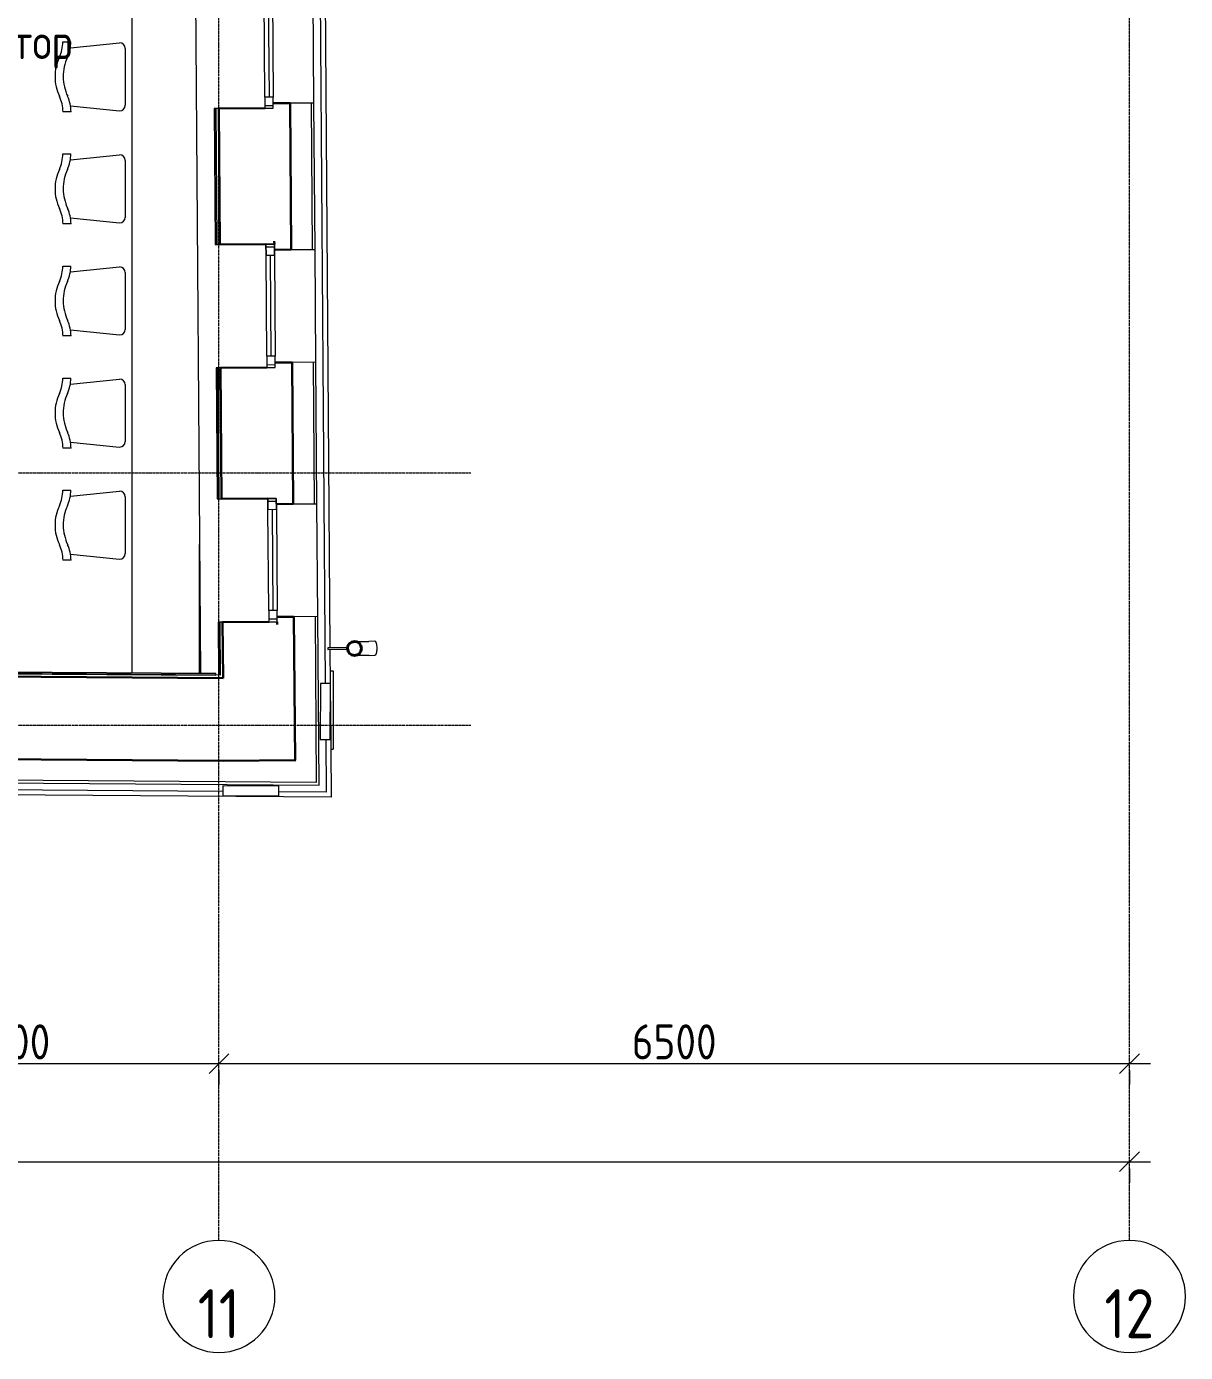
# Model space of a CAD drawing. Header units: millimetres. Extents: x -32 to 417638015, y -35 to 175284279.
# Drawn here: x 1343083 to 1351357, y 47371 to 56835 of the extents above; entities that cross this region are included whole.
import ezdxf
from ezdxf import colors
from ezdxf.entities.mleader import LeaderData, LeaderLine
from ezdxf.math import Vec2, Vec3

# ---------------------------------------------------------------- set-up
doc = ezdxf.new("R2010")
doc.units = ezdxf.units.MM
doc.linetypes.add('ADSK_Линия сетки', pattern=[25, 20, -2.5, 0, -2.5])
for name, color, linetype, lineweight in [('_ Окна', 7, 'Continuous', 9), ('Обобщенные модели', 7, 'Continuous', 18), ('Окна', 7, 'Continuous', 9), ('Оси', 253, 'Continuous', 9), ('Перекрытие', 7, 'Continuous', 18), ('Размеры', 7, 'Continuous', 9), ('Стены внутренние', 7, 'Continuous', 18), ('Стены наружные', 7, 'Continuous', 18), ('Стены несущие', 7, 'Continuous', 30), ('Стены отделка', 7, 'Continuous', 30), ('Стены штриховка', 7, 'Continuous', 9), ('ТХ', 5, 'Continuous', 0), ('ТХ_Задание ЭОМ_СС', 6, 'Continuous', 0), ('ШТРИХОВКА', 252, 'Continuous', 15)]:
    doc.layers.add(name, color=color, linetype=linetype, lineweight=lineweight)
doc.layers.add('_ЭМ_Надписи', color=7, linetype='Continuous')
doc.styles.add('GOST Common', font='GOST_Common.ttf', dxfattribs={"width": 0.9, "height": 350})
doc.styles.add('GOST Common_1', font='GOST_Common.ttf', dxfattribs={"width": 0.9, "height": 250})
doc.styles.add('ЭОМ', font='isocpeur.ttf', dxfattribs={"width": 0.85, "height": 250})
doc.dimstyles.new('ADSK_Основной_2_5_мм', dxfattribs={"dimscale": 304.8, "dimtxt": 251.428749, "dimasz": 0.463911, "dimexe": 0.492126, "dimexo": 0.492126, "dimgap": 0.098425, "dimtad": 1, "dimrnd": 0.01, "dimdsep": 46, "dimtxsty": 'GOST Common_1', "dimblk1": 'OBLIQUE', "dimblk2": 'OBLIQUE', "dimsah": 1, "dimcen": 0.09, "dimdle": 0.492126, "dimazin": 2, "dimtfac": 1, "dimtdec": 4, "dimtix": 1, "dimtmove": 0, "dimatfit": 3, "dimfxl": 1, "dimtvp": 1, "dimtolj": 1, "dimtzin": 0, "dimlwd": 20, "dimlwe": 20, "dimarcsym": 2})

# ---------------------------------------------------------------- blocks, each defined once
blk = doc.blocks.new('_ЭМ_ТХ2_4 Этаж')
at = {"layer": 'ТХ', "color": 8}
for p, q in [((54645.7, 457.6), (54645.7, 7412.5)), ((54151.3, 4962.1), (54208.8, 4962.1)), ((54204.9, 4919.6), (54556.1, 4955.2)), ((54595.7, 4915.6), (54595.7, 4509.5)), ((54209.3, 4462.8), (54151.5, 4462.8)), ((54204.9, 4505.5), (54556.1, 4469.9)), ((54151.3, 4162.1), (54208.8, 4162.1)), ((54204.9, 4119.6), (54556.1, 4155.2)), ((54595.7, 4115.6), (54595.7, 3709.5)), ((54204.9, 3705.5), (54556.1, 3669.9)), ((54209.3, 3662.8), (54151.5, 3662.8)), ((54151.3, 3362.1), (54208.8, 3362.1)), ((54204.9, 3319.6), (54556.1, 3355.2)), ((54595.7, 3315.6), (54595.7, 2909.5)), ((54209.3, 2862.8), (54151.5, 2862.8)), ((54204.9, 2905.5), (54556.1, 2869.9)), ((54151.3, 2562.1), (54208.8, 2562.1)), ((54204.9, 2519.6), (54556.1, 2555.2)), ((54595.7, 2515.6), (54595.7, 2109.5)), ((54204.9, 2105.5), (54556.1, 2069.9)), ((54209.3, 2062.8), (54151.5, 2062.8)), ((54151.3, 1762.1), (54208.8, 1762.1)), ((54204.9, 1719.6), (54556.1, 1755.2)), ((54595.7, 1715.6), (54595.7, 1309.5)), ((54209.3, 1262.8), (54151.5, 1262.8)), ((54204.9, 1305.5), (54556.1, 1269.9))]:
    blk.add_line(p, q, dxfattribs=at)
for centre, radius, start, end in [((53847.5, 4971.1), 303.4, 336.75305, 358.2859), ((53893.5, 4973.3), 315.5, 337.30393, 357.96026), ((54556.1, 4915.6), 39.6, 0, 90), ((54416.6, 4712.4), 321.8, 154.36129, 179.95428), ((54474.7, 4712.3), 321.8, 154.36129, 179.95428), ((54417.8, 4712.9), 323, 180.04506, 205.59188), ((54492.8, 4718.4), 340, 180.98928, 205.27184), ((53851.5, 4450), 301.4, 2.3795, 24.13839), ((53894, 4451.6), 315.5, 2.03974, 22.69607), ((54556.1, 4509.5), 39.6, 270, 0), ((53847.5, 4171.1), 303.4, 336.75305, 358.2859), ((53893.5, 4173.3), 315.5, 337.30393, 357.96026), ((54556.1, 4115.6), 39.6, 0, 90), ((54416.6, 3912.4), 321.8, 154.36129, 179.95428), ((54474.7, 3912.3), 321.8, 154.36129, 179.95428), ((54417.8, 3912.9), 323, 180.04506, 205.59188), ((54492.8, 3918.4), 340, 180.98928, 205.27184), ((53851.5, 3650), 301.4, 2.3795, 24.13839), ((53894, 3651.6), 315.5, 2.03974, 22.69607), ((54556.1, 3709.5), 39.6, 270, 0), ((53847.5, 3371.1), 303.4, 336.75305, 358.2859), ((53893.5, 3373.3), 315.5, 337.30393, 357.96026), ((54556.1, 3315.6), 39.6, 0, 90), ((54416.6, 3112.4), 321.8, 154.36129, 179.95428), ((54474.7, 3112.3), 321.8, 154.36129, 179.95428), ((54417.8, 3112.9), 323, 180.04506, 205.59188), ((54492.8, 3118.4), 340, 180.98928, 205.27184), ((53851.5, 2850), 301.4, 2.3795, 24.13839), ((53894, 2851.6), 315.5, 2.03974, 22.69607), ((54556.1, 2909.5), 39.6, 270, 0), ((53847.5, 2571.1), 303.4, 336.75305, 358.2859), ((53893.5, 2573.3), 315.5, 337.30393, 357.96026), ((54556.1, 2515.6), 39.6, 0, 90), ((54416.6, 2312.4), 321.8, 154.36129, 179.95428), ((54474.7, 2312.3), 321.8, 154.36129, 179.95428), ((54417.8, 2312.9), 323, 180.04506, 205.59188), ((54492.8, 2318.4), 340, 180.98928, 205.27184), ((53851.5, 2050), 301.4, 2.3795, 24.13839), ((53894, 2051.6), 315.5, 2.03974, 22.69607), ((54556.1, 2109.5), 39.6, 270, 0), ((53847.5, 1771.1), 303.4, 336.75305, 358.2859), ((53893.5, 1773.3), 315.5, 337.30393, 357.96026), ((54556.1, 1715.6), 39.6, 0, 90), ((54416.6, 1512.4), 321.8, 154.36129, 179.95428), ((54474.7, 1512.3), 321.8, 154.36129, 179.95428), ((54417.8, 1512.9), 323, 180.04506, 205.59188), ((54492.8, 1518.4), 340, 180.98928, 205.27184), ((53851.5, 1250), 301.4, 2.3795, 24.13839), ((53894, 1251.6), 315.5, 2.03974, 22.69607), ((54556.1, 1309.5), 39.6, 270, 0)]:
    blk.add_arc(centre, radius, start, end, dxfattribs=at)
blk = doc.blocks.new('_Oblique')
at = {"color": 0, "linetype": 'ByBlock', "lineweight": -2}
blk.add_line((-0.5, -0.5), (0.5, 0.5), dxfattribs=at)
blk = doc.blocks.new('*D280')
at = {"layer": 'Defpoints', "color": 0, "transparency": 16777216}
for p in [(46356.5, -1991.3), (49356.5, -1991.3), (49356.5, -2091.3)]:
    blk.add_point(p, dxfattribs=at)
at = {"layer": 'Размеры', "color": 0, "lineweight": 20, "transparency": 16777216}
for p, q in [((46206.5, -2091.3), (49506.5, -2091.3)), ((46356.5, -2141.3), (46356.5, -2241.3)), ((49356.5, -2141.3), (49356.5, -2241.3))]:
    blk.add_line(p, q, dxfattribs=at)
at = {"layer": 'Размеры', "color": 0, "lineweight": 20, "transparency": 16777216, "xscale": 141.4, "yscale": 141.4, "zscale": 141.4, "rotation": 180}
blk.add_blockref('_Oblique', (46356.5, -2091.3), dxfattribs=at)
at = {"layer": 'Размеры', "color": 0, "lineweight": 20, "transparency": 16777216, "xscale": 141.4, "yscale": 141.4, "zscale": 141.4}
blk.add_blockref('_Oblique', (49356.5, -2091.3), dxfattribs=at)
at = {"layer": 'Размеры', "color": 0, "lineweight": 20, "transparency": 16777216, "insert": (47856.5, -1936.3), "char_height": 250, "width": 756.843, "attachment_point": 5, "style": 'GOST Common_1'}
blk.add_mtext('\\A1;3000', dxfattribs=at)
blk = doc.blocks.new('*D281')
at = {"layer": 'Defpoints', "color": 0, "transparency": 16777216}
for p in [(49356.5, -1991.3), (55856.5, -1991.3), (55856.5, -2091.3)]:
    blk.add_point(p, dxfattribs=at)
at = {"layer": 'Размеры', "color": 0, "lineweight": 20, "transparency": 16777216}
for p, q in [((49206.5, -2091.3), (56006.5, -2091.3)), ((49356.5, -2141.3), (49356.5, -2241.3)), ((55856.5, -2141.3), (55856.5, -2241.3))]:
    blk.add_line(p, q, dxfattribs=at)
at = {"layer": 'Размеры', "color": 0, "lineweight": 20, "transparency": 16777216, "xscale": 141.4, "yscale": 141.4, "zscale": 141.4, "rotation": 180}
blk.add_blockref('_Oblique', (49356.5, -2091.3), dxfattribs=at)
at = {"layer": 'Размеры', "color": 0, "lineweight": 20, "transparency": 16777216, "xscale": 141.4, "yscale": 141.4, "zscale": 141.4}
blk.add_blockref('_Oblique', (55856.5, -2091.3), dxfattribs=at)
at = {"layer": 'Размеры', "color": 0, "lineweight": 20, "transparency": 16777216, "insert": (52606.5, -1936.3), "char_height": 250, "width": 756.843, "attachment_point": 5, "style": 'GOST Common_1'}
blk.add_mtext('\\A1;6500', dxfattribs=at)
blk = doc.blocks.new('*D282')
at = {"layer": 'Defpoints', "color": 0, "transparency": 16777216}
for p in [(-5993.5, -2691.3), (55856.5, -2691.3), (55856.5, -2791.3)]:
    blk.add_point(p, dxfattribs=at)
at = {"layer": 'Размеры', "color": 0, "lineweight": 20, "transparency": 16777216}
for p, q in [((-6143.5, -2791.3), (56006.5, -2791.3)), ((-5993.5, -2841.3), (-5993.5, -2941.3)), ((55856.5, -2841.3), (55856.5, -2941.3))]:
    blk.add_line(p, q, dxfattribs=at)
at = {"layer": 'Размеры', "color": 0, "lineweight": 20, "transparency": 16777216, "xscale": 141.4, "yscale": 141.4, "zscale": 141.4, "rotation": 180}
blk.add_blockref('_Oblique', (-5993.5, -2791.3), dxfattribs=at)
at = {"layer": 'Размеры', "color": 0, "lineweight": 20, "transparency": 16777216, "xscale": 141.4, "yscale": 141.4, "zscale": 141.4}
blk.add_blockref('_Oblique', (55856.5, -2791.3), dxfattribs=at)
at = {"layer": 'Размеры', "color": 0, "lineweight": 20, "transparency": 16777216, "insert": (24931.5, -2636.3), "char_height": 250, "width": 889.802, "attachment_point": 5, "style": 'GOST Common_1'}
blk.add_mtext('\\A1;61850', dxfattribs=at)
blk = doc.blocks.new('План 4 этажа')
at = {"layer": '_ Окна', "color": 8}
for p, q in [((49708.748, 5526.96), (49714.213, 4806.981)), ((49684.669, 4746.755), (49744.667, 4747.21)), ((49692.334, 3736.784), (49752.332, 3737.24)), ((49722.789, 3677.014), (49728.253, 2957.034)), ((49698.709, 2896.808), (49758.707, 2897.264)), ((49706.109, 1921.836), (49766.107, 1922.292)), ((49736.563, 1862.066), (49742.028, 1142.087)), ((49712.484, 1081.861), (49772.482, 1082.316))]:
    blk.add_line(p, q, dxfattribs=at)
at = {"layer": '_ Окна', "color": 8, "lineweight": 18}
for p, q in [((49744.212, 4807.209), (49684.213, 4806.753)), ((49684.213, 4806.753), (49684.821, 4726.756)), ((49744.819, 4727.211), (49744.212, 4807.209)), ((49684.821, 4726.756), (49744.819, 4727.211)), ((49692.182, 3756.784), (49752.181, 3757.239)), ((49692.789, 3676.786), (49692.182, 3756.784)), ((49752.181, 3757.239), (49752.788, 3677.241)), ((49752.788, 3677.241), (49692.789, 3676.786)), ((49758.252, 2957.262), (49698.254, 2956.807)), ((49698.254, 2956.807), (49698.861, 2876.809)), ((49758.859, 2877.264), (49758.252, 2957.262)), ((49698.861, 2876.809), (49758.859, 2877.264)), ((49705.957, 1941.836), (49765.955, 1942.291)), ((49706.564, 1861.838), (49705.957, 1941.836)), ((49765.955, 1942.291), (49766.562, 1862.294)), ((49766.562, 1862.294), (49706.564, 1861.838)), ((49772.027, 1142.314), (49712.029, 1141.859)), ((49712.029, 1141.859), (49712.636, 1061.861)), ((49772.634, 1062.317), (49772.027, 1142.314)), ((49712.636, 1061.861), (49772.634, 1062.317))]:
    blk.add_line(p, q, dxfattribs=at)
at = {"layer": 'Обобщенные модели', "color": 8}
for p, q in [((50273.067, 876.031), (50134.064, 874.976)), ((50134.064, 874.976), (50134.139, 864.976)), ((50134.139, 864.976), (50273.067, 866.03)), ((50469.864, 922.526), (50427.361, 922.203)), ((50428.12, 822.206), (50470.623, 822.528))]:
    blk.add_line(p, q, dxfattribs=at)
at = {"layer": 'Обобщенные модели', "color": 8, "flags": 128}
for points in [[(50336.733, 921.515), (50338.003, 921.525), (50340.667, 921.545), (50343.543, 921.567), (50346.628, 921.59), (50349.915, 921.615), (50353.401, 921.642), (50357.08, 921.67), (50360.945, 921.699), (50364.99, 921.73), (50369.209, 921.762), (50373.596, 921.795), (50378.142, 921.829), (50382.842, 921.865), (50387.687, 921.902), (50392.669, 921.94), (50397.781, 921.978), (50403.015, 922.018), (50408.362, 922.059), (50413.813, 922.1), (50419.36, 922.142), (50424.994, 922.185), (50427.361, 922.203)], [(50428.12, 822.206), (50422.452, 822.163), (50416.868, 822.12), (50411.376, 822.079), (50405.985, 822.038), (50400.703, 821.998), (50395.539, 821.959), (50390.502, 821.92), (50385.599, 821.883), (50380.838, 821.847), (50376.227, 821.812), (50371.773, 821.778), (50367.483, 821.746), (50363.365, 821.714), (50359.424, 821.684), (50355.667, 821.656), (50352.101, 821.629), (50348.73, 821.603), (50345.56, 821.579), (50342.597, 821.557), (50339.844, 821.536), (50337.492, 821.518)]]:
    blk.add_lwpolyline(points, dxfattribs=at)
at = {"layer": 'Обобщенные модели', "color": 8}
for start, end in [(0.4348438, 180.4348438), (180.4348438, 0.4348438)]:
    blk.add_arc((50324.096, 871.418), 52, start, end, dxfattribs=at)
at = {"layer": 'Обобщенные модели', "color": 8, "lineweight": 40}
for start, end in [(0.4348438, 180.4348438), (180.4348438, 0.4348438)]:
    blk.add_arc((50324.096, 871.418), 50, start, end, dxfattribs=at)
at = {"layer": 'Обобщенные модели', "color": 8}
for start_param, end_param in [(4.71238898, 6.28318531), (3.14159265, 4.71238898)]:
    blk.add_ellipse((50470.243, 872.527), major_axis=(-0.379, 49.999), ratio=0.30901699, start_param=start_param, end_param=end_param, dxfattribs=at)
at = {"layer": 'Окна', "color": 8}
for p, q in [((49684.213, 4806.753), (49678.749, 5526.733)), ((49738.747, 5527.188), (49744.212, 4807.209)), ((49684.213, 4806.753), (49684.821, 4726.756)), ((49744.819, 4727.211), (49744.212, 4807.209)), ((49684.821, 4726.756), (49744.819, 4727.211)), ((49752.181, 3757.239), (49692.182, 3756.784)), ((49692.182, 3756.784), (49692.789, 3676.786)), ((49752.788, 3677.241), (49752.181, 3757.239)), ((49698.254, 2956.807), (49692.789, 3676.786)), ((49752.788, 3677.241), (49758.252, 2957.262)), ((49698.254, 2956.807), (49698.861, 2876.809)), ((49758.859, 2877.264), (49758.252, 2957.262)), ((49698.861, 2876.809), (49758.859, 2877.264)), ((49765.955, 1942.291), (49705.957, 1941.836)), ((49705.957, 1941.836), (49706.564, 1861.838)), ((49766.562, 1862.294), (49765.955, 1942.291)), ((49712.029, 1141.859), (49706.564, 1861.838)), ((49766.562, 1862.294), (49772.027, 1142.314)), ((49712.029, 1141.859), (49712.636, 1061.861)), ((49772.634, 1062.317), (49772.027, 1142.314)), ((49712.636, 1061.861), (49772.634, 1062.317))]:
    blk.add_line(p, q, dxfattribs=at)
at = {"layer": 'Оси', "color": 8, "linetype": 'ADSK_Линия сетки'}
for p, q in [((49356.505, -3353.101), (49356.505, 43685.833)), ((55856.505, -3353.101), (55856.505, 43685.833)), ((-10052.178, 2124.489), (51155.033, 2124.489)), ((-10052.178, 324.489), (51155.033, 324.489))]:
    blk.add_line(p, q, dxfattribs=at)
at = {"layer": 'Оси', "color": 8, "lineweight": 20}
for centre, start, end in [((49356.505, -3753.101), 0, 180), ((55856.505, -3753.101), 0, 180), ((49356.505, -3753.101), 180, 0), ((55856.505, -3753.101), 180, 0)]:
    blk.add_arc(centre, 400, start, end, dxfattribs=at)
at = {"layer": 'Перекрытие', "color": 8}
blk.add_line((49173.888, 7482.957), (49225.418, 693.398), dxfattribs=at)
at = {"layer": 'Стены внутренние', "color": 8}
blk.add_line((49218.439, 693.443), (49218.439, 1612.9), dxfattribs=at)
at = {"layer": 'Стены наружные', "color": 8}
for p, q in [((50093.106, 8248.331), (50149.067, 874.919)), ((50061.374, 7817.596), (50115.994, 620.948)), ((50034.545, 4764.411), (50028.435, 5569.388)), ((50048.585, 2914.464), (50042.476, 3719.441)), ((50062.36, 1099.516), (50056.251, 1904.493)), ((50149.14, 865.26), (50150.996, 620.703)), ((50150.299, 712.614), (50171.498, 712.614)), ((50171.498, 712.614), (50171.498, 151.91)), ((50151.93, 497.671), (50157.15, -190.079)), ((50119.03, 220.917), (50121.881, -154.831)), ((50154.554, 151.91), (50171.498, 151.91)), ((50157.15, -190.079), (41837.37, -131.822)), ((49384.147, -149.665), (42711.16, -102.94)), ((50121.881, -154.831), (49784.138, -152.466))]:
    blk.add_line(p, q, dxfattribs=at)
at = {"layer": 'Стены несущие', "color": 8}
for p, q in [((49864.55, 4763.121), (49744.553, 4762.21)), ((49864.55, 4763.121), (49872.481, 3718.151)), ((49684.821, 4726.756), (49354.83, 4724.251)), ((49362.192, 3754.279), (49354.83, 4724.251)), ((49362.192, 3754.279), (49692.182, 3756.784)), ((49752.029, 3777.238), (49752.181, 3757.239)), ((49752.484, 3717.24), (49872.481, 3718.151)), ((49698.861, 2876.809), (49368.87, 2874.304)), ((49368.87, 2874.304), (49375.967, 1939.331)), ((49878.59, 2913.174), (49758.594, 2912.263)), ((49886.255, 1903.203), (49878.59, 2913.174)), ((49375.967, 1939.331), (49705.957, 1941.836)), ((49766.259, 1902.292), (49886.255, 1903.203)), ((49712.636, 1061.861), (49382.645, 1059.357)), ((49385.674, 660.344), (49382.645, 1059.357)), ((49892.365, 1098.226), (49772.368, 1097.316)), ((49772.634, 1062.317), (49772.786, 1042.317)), ((49892.365, 1098.226), (49900.137, 74.169)), ((49385.674, 660.344), (42596.179, 707.885)), ((42090.605, 121.411), (49390.152, 70.298)), ((49390.152, 70.298), (49900.137, 74.169))]:
    blk.add_line(p, q, dxfattribs=at)
at = {"layer": 'Стены отделка', "color": 8, "lineweight": 9}
for p, q in [((50034.545, 4764.411), (49864.55, 4763.121)), ((50042.476, 3719.441), (50034.545, 4764.411)), ((49354.83, 4724.251), (49322.831, 4724.008)), ((49322.831, 4724.008), (49330.193, 3754.036)), ((49330.193, 3754.036), (49362.192, 3754.279)), ((49342.041, 3774.127), (49342.192, 3754.127)), ((49872.481, 3718.151), (50042.476, 3719.441)), ((49368.87, 2874.304), (49336.871, 2874.062)), ((49336.871, 2874.062), (49343.967, 1939.089)), ((50048.585, 2914.464), (49878.59, 2913.174)), ((50056.251, 1904.493), (50048.585, 2914.464)), ((49343.967, 1939.089), (49375.967, 1939.331)), ((49886.255, 1903.203), (50056.251, 1904.493)), ((49382.645, 1059.357), (49350.646, 1059.114)), ((49350.646, 1059.114), (49353.474, 686.483)), ((49362.646, 1059.205), (49362.798, 1039.205)), ((50062.36, 1099.516), (49892.365, 1098.226)), ((49892.365, 1098.226), (49892.365, 1098.226)), ((50071.498, -104.477), (50062.36, 1099.516)), ((49365.52, 680.486), (44759.246, 712.739)), ((46542.788, 698.673), (49335.518, 680.689)), ((49335.427, 692.69), (46542.866, 710.673)), ((49335.518, 680.689), (49335.427, 692.69)), ((49353.474, 686.483), (49365.474, 686.574)), ((49365.474, 686.574), (49365.52, 680.486)), ((49385.528, 660.345), (49385.668, 680.345)), ((50082.793, 621.18), (50079.993, 221.19)), ((50152.792, 620.69), (50082.793, 621.18)), ((50149.991, 220.7), (50152.792, 620.69)), ((50079.993, 221.19), (50149.991, 220.7)), ((49900.194, 66.727), (42090.588, 121.411)), ((49900.137, 74.169), (49900.194, 66.727)), ((41921.86, -47.412), (50071.498, -104.477)), ((50051.344, -84.335), (41941.71, -27.55)), ((49384.435, -108.635), (49383.945, -178.633)), ((49383.945, -178.633), (49783.935, -181.434)), ((49784.425, -111.436), (49384.435, -108.635)), ((49783.935, -181.434), (49784.425, -111.436))]:
    blk.add_line(p, q, dxfattribs=at)
at = {"layer": 'Стены штриховка', "color": 8}
for p, q in [((50014.545, 4764.259), (50022.476, 3719.289)), ((49324.831, 4724.023), (49332.193, 3754.051)), ((49334.831, 4724.099), (49342.041, 3774.127)), ((49338.871, 2874.077), (49345.967, 1939.104)), ((49348.871, 2874.153), (49355.967, 1939.18)), ((50028.586, 2914.312), (50036.251, 1904.342)), ((49352.646, 1059.129), (49355.474, 686.498)), ((50042.361, 1099.365), (50051.344, -84.335)), ((49362.798, 1039.205), (49365.474, 686.574)), ((49335.442, 690.689), (46542.853, 708.673))]:
    blk.add_line(p, q, dxfattribs=at)
at = {"layer": 'Оси', "color": 8, "char_height": 350, "attachment_point": 5, "line_spacing_factor": 1.022766, "style": 'GOST Common'}
for s, insert, width in [('\\pxqc,t0.25714,0.51429,0.77143,1.02857,1.28571,1.54286,1.8,2.05714,2.31429,2.57143,2.82857,3.08571,3.34286,3.6,3.85714,4.11429,4.37143,4.62857,4.88571,5.14286,5.4,5.65714,5.91429,6.17143,6.42857,6.68571,6.94286,7.2,7.45714,7.71429,7.97143,8.22857;{11}', (49355.674, -3876.005), 315.9), ('\\pxqc,t0.25714,0.51429,0.77143,1.02857,1.28571,1.54286,1.8,2.05714,2.31429,2.57143,2.82857,3.08571,3.34286,3.6,3.85714,4.11429,4.37143,4.62857,4.88571,5.14286,5.4,5.65714,5.91429,6.17143,6.42857,6.68571,6.94286,7.2,7.45714,7.71429,7.97143,8.22857;{12}', (55855.674, -3876.005), 387)]:
    blk.add_mtext(s, dxfattribs=dict(at, insert=insert, width=width))
at = {"layer": 'Размеры', "color": 8, "lineweight": 20}
for base, p1, p2, override, picture, middle in [((49356.505, -2091.25), (46356.505, -1991.265), (49356.505, -1991.265), {"dimpost": '<>', "dimfxl": 3000}, '*D280', (47856.505, -1936.25)), ((55856.505, -2091.25), (49356.505, -1991.265), (55856.505, -1991.265), {"dimpost": '<>', "dimfxl": 6500}, '*D281', (52606.505, -1936.25)), ((55856.505, -2791.25), (-5993.495, -2691.265), (55856.505, -2691.265), {"dimpost": '<>', "dimfxl": 61850}, '*D282', (24931.505, -2636.25))]:
    dim = blk.add_linear_dim(base=base, p1=p1, p2=p2, dimstyle='ADSK_Основной_2_5_мм', override=override, dxfattribs=at)
    dim.commit()
    dim.dimension.update_dxf_attribs({"geometry": picture, "text_midpoint": middle})

msp = doc.modelspace()

# ---------------------------------------------------------------- block references
at = {"layer": 'ТХ_Задание ЭОМ_СС', "lineweight": 50}
msp.add_blockref('_ЭМ_ТХ2_4 Этаж', (1289191.8, 51763.2), dxfattribs=at)
at = {"layer": 'ШТРИХОВКА'}
msp.add_blockref('План 4 этажа', (1295100.3, 51524.3), dxfattribs=at)

# ---------------------------------------------------------------- leaders
at = {"layer": '_ЭМ_Надписи', "color": 7, "ltscale": 5}
ml = msp.add_multileader_mtext('Standard', dxfattribs=at)
ml.set_content('{\\fGOST Common|b0|i0|c204|p34;\\W0.9;\\C256;4ЩРС-2\\fISOCPEUR|b0|i0|c204|p34;\\W0.85; Гр.14\\PПроектор}', color=1, style='ЭОМ')
ml.set_leader_properties()
ml.build(insert=Vec2(0, 0))
ml.multileader.update_dxf_attribs({"text_left_attachment_type": 6, "text_right_attachment_type": 6, "dogleg_length": 0, "arrow_head_size": 200})
ctx = ml.context
ctx.base_point, ctx.char_height, ctx.arrow_head_size, ctx.landing_gap_size, ctx.plane_origin = Vec3(1342220.6, 56943.5, -64.3), 250, 200, 0, Vec3(1317628.9, 73088.5, -64.3)
ctx.left_attachment, ctx.right_attachment = 6, 6
notes = []
notes.append((ctx, [(0, (1, 1, 0), (1342220.6, 56943.5, -64.3), (1, 0), 0, [(0, [(1340829.9, 57950.8, -64.3)], 0, [])])]))
ctx.mtext.insert, ctx.mtext.width, ctx.mtext.defined_height, ctx.mtext.flow_direction = Vec3(1342220.6, 57268.5, -64.3), 3113.025, 545.6, 5
for ctx, leaders in notes:
    for number, flags, end, landing, length, lines in leaders:
        leader = LeaderData()
        leader.index, (leader.has_last_leader_line, leader.has_dogleg_vector, leader.attachment_direction) = number, flags
        leader.last_leader_point, leader.dogleg_vector, leader.dogleg_length = Vec3(end), Vec3(landing), length
        for number, points, colour, breaks in lines:
            line = LeaderLine()
            line.index, line.vertices, line.color, line.breaks = number, Vec3.list(points), colors.encode_raw_color(colour), breaks
            leader.lines.append(line)
        ctx.leaders.append(leader)

doc.saveas('drawing.dxf')
